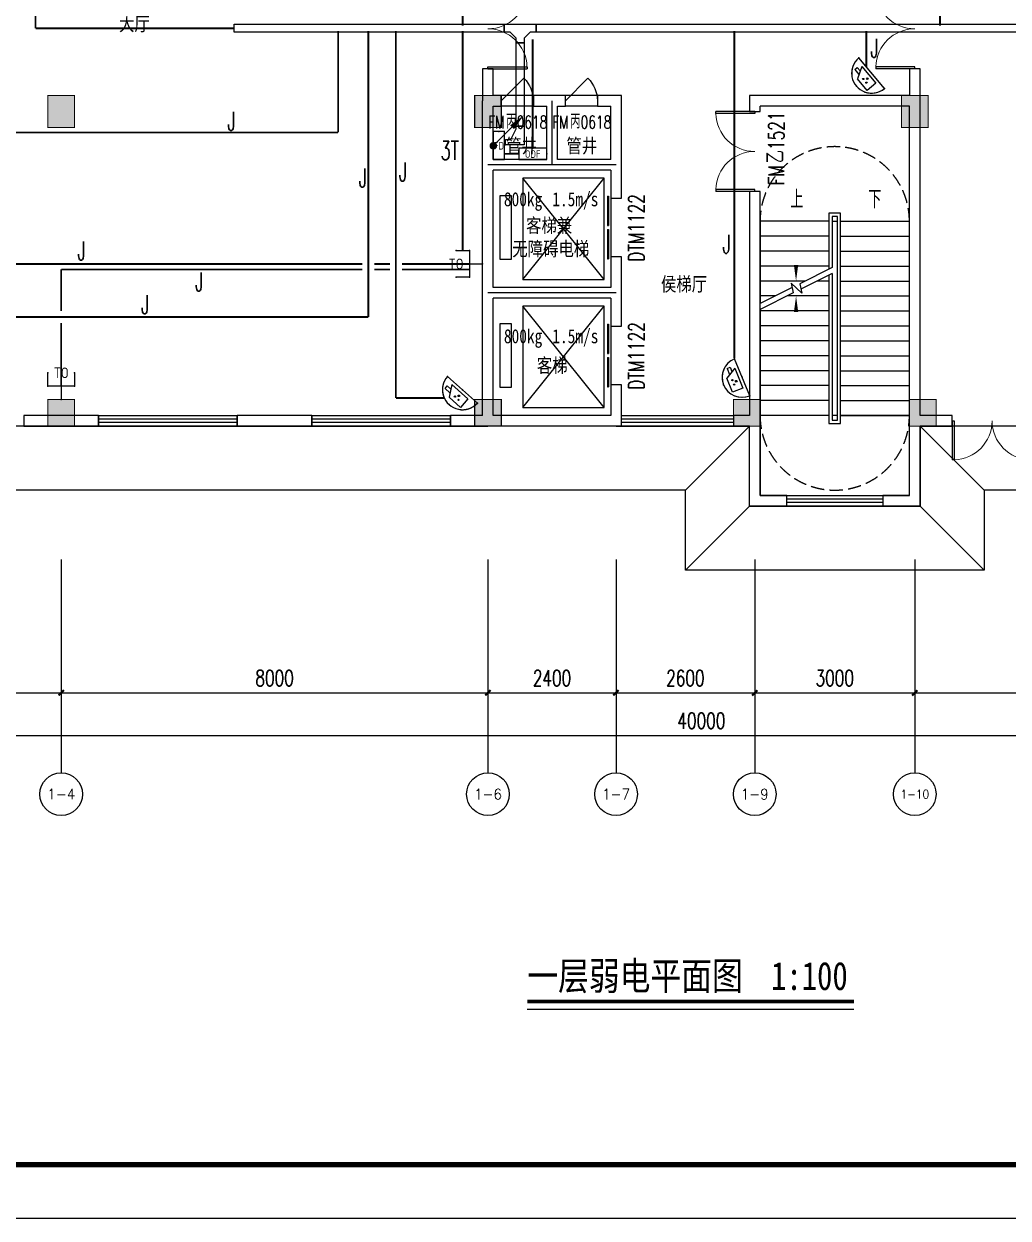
# Model space of a CAD drawing. Extents: x -6243262 to 3079315, y -2914302 to 172723.
# Drawn here: x -2038506 to -2020056, y -840837 to -818446 of the extents above; entities that cross this region are included whole.
import ezdxf
from ezdxf.enums import TextEntityAlignment as Align

# ---------------------------------------------------------------- set-up
doc = ezdxf.new("R2010")
doc.units = 0
doc.header["$LTSCALE"] = 1000
doc.linetypes.add('DASH', pattern=[0.35, 0.25, -0.1])
for name, color, linetype in [('0-柱网', 2, 'Continuous'), ('A-ANNO-IDEN', 3, 'Continuous'), ('A-DOOR', 141, 'Continuous'), ('A-DOOR-IDEN', 7, 'Continuous'), ('A-FLOR-EVTR', 2, 'Continuous'), ('AXIS', 3, 'Continuous'), ('AXIS_TEXT', 7, 'Continuous'), ('CABLETRAY', 4, 'Continuous'), ('DIM_SYMB', 3, 'Continuous'), ('DOOR_FIRE', 4, 'Continuous'), ('DOOR_FIRE_TEXT', 7, 'Continuous'), ('DOTE', 24, 'Continuous'), ('EQUIP-安防', 3, 'Continuous'), ('EQUIP-通讯', 3, 'Continuous'), ('LWIRE', 4, 'Continuous'), ('PUB_TEXT', 7, 'Continuous'), ('PUB_TITLE', 4, 'Continuous'), ('STAIR', 2, 'Continuous'), ('TEL_TEXT', 7, 'Continuous'), ('WALL', 9, 'Continuous'), ('WINDOW', 4, 'Continuous'), ('WINDOW_TEXT', 7, 'Continuous'), ('WIRE-通讯', 4, 'Continuous')]:
    doc.layers.add(name, color=color, linetype=linetype)
doc.styles.add('-宋体', font='', dxfattribs={"width": 0.8})
doc.styles.add('_TCH_AXIS', font='COMPLEX', dxfattribs={"bigfont": 'GBCBIG'})
doc.styles.add('_TCH_DIM', font='SIMPLEX', dxfattribs={"bigfont": 'GBCBIG'})
doc.styles.add('_TCH_DIM_T3', font='SIMPLEX', dxfattribs={"width": 0.705882, "bigfont": 'GBCBIG'})
doc.styles.add('_TCH_WINDOW', font='SIMPLEX', dxfattribs={"height": 3.5, "bigfont": 'GBCBIG'})
doc.styles.add('_TEL_ATTDEF', font='gbenor', dxfattribs={"bigfont": 'gbcbig'})
doc.styles.add('_TEL_DIM', font='SIMPLEX', dxfattribs={"width": 0.8, "height": 3.5, "bigfont": 'HZTXT'})
doc.styles.add('COMPLEX', font='COMPLEX')
doc.styles.get("Standard").update_dxf_attribs({"font": 'gbenor.shx', "bigfont": 'gbcbig.shx'})
doc.styles.get('-宋体').set_extended_font_data('SimSun')
doc.dimstyles.new('_TCH_ARCH&&100', dxfattribs={"dimtxt": 297.5, "dimasz": 100, "dimexe": 250, "dimexo": 300, "dimgap": 126.25, "dimtad": 1, "dimdec": 0, "dimzin": 0, "dimdsep": 46, "dimtxsty": '_TCH_DIM_T3', "dimblk": 'ARCHTICK', "dimcen": 0.09, "dimclrt": 7, "dimazin": 2, "dimtfac": 1, "dimtdec": 0, "dimtix": 1, "dimtmove": 2, "dimatfit": 3, "dimfxl": 0, "dimtolj": 1, "dimtzin": 0, "dimarcsym": 0})

# ---------------------------------------------------------------- blocks, each defined once
blk = doc.blocks.new('1#柱网')
at = {"layer": '0-柱网'}
for points in [[(501855, 85967), (501855, 85367), (502355, 85367), (502355, 85967)], [(509855, 85967), (509855, 85367), (510355, 85367), (510355, 85967)], [(517855, 85967), (517855, 85367), (518355, 85367), (518355, 85967)], [(501855, 80267), (501855, 79767), (502355, 79767), (502355, 80267)], [(509855, 80267), (509855, 79767), (510355, 79767), (510355, 80267)], [(514705, 80267), (514705, 79767), (515205, 79767), (515205, 80267)], [(518005, 80267), (518005, 79767), (518505, 79767), (518505, 80267)]]:
    blk.add_hatch(color=0, dxfattribs=at).paths.add_polyline_path(points)
at = {"layer": '0-柱网', "color": 0, "const_width": 20}
for points in [[(501855, 85967), (501855, 85367), (502355, 85367), (502355, 85967), (501855, 85967)], [(509855, 85967), (509855, 85367), (510355, 85367), (510355, 85967), (509855, 85967)], [(517855, 85967), (517855, 85367), (518355, 85367), (518355, 85967), (517855, 85967)], [(501855, 80267), (501855, 79767), (502355, 79767), (502355, 80267), (501855, 80267)], [(509855, 80267), (509855, 79767), (510355, 79767), (510355, 80267), (509855, 80267)], [(514705, 80267), (514705, 79767), (515205, 79767), (515205, 80267), (514705, 80267)], [(518005, 80267), (518005, 79767), (518505, 79767), (518505, 80267), (518005, 80267)]]:
    blk.add_lwpolyline(points, dxfattribs=at)
blk = doc.blocks.new('_AXISO')
at = {"color": 0}
blk.add_circle((0, 0), 0.5, dxfattribs=at)
at = {"layer": 'AXIS_TEXT', "color": 0, "style": 'COMPLEX', "width": 1.041667}
blk.add_attdef('A', text='', height=0.56, dxfattribs=at).set_placement((-0.25, -0.28), (0.25, -0.28), align=Align.FIT)
blk = doc.blocks.new('$DorLib2D$00000002')
at = {"color": 0}
for p, q in [((-0.5, 0), (-0.5, 0.4875)), ((-0.475, 0.4875), (-0.5, 0.4875)), ((-0.475, 0), (-0.475, 0.4875)), ((0.475, 0), (0.475, 0.4875)), ((0.475, 0.4875), (0.5, 0.4875)), ((0.5, 0), (0.5, 0.4875)), ((-0.5, 0), (-0.475, 0)), ((0.5, 0), (0.475, 0))]:
    blk.add_line(p, q, dxfattribs=at)
at = {"color": 0, "lineweight": 13}
for centre, start, end in [((-0.4875, 0), 0, 88.53072), ((0.4875, 0), 91.46928, 180)]:
    blk.add_arc(centre, 0.4875, start, end, dxfattribs=at)
blk = doc.blocks.new('$WINLIB2D$00000001')
at = {"color": 0}
for points in [[(-0.5, 0.5), (-0.5, -0.5)], [(-0.5, 0.5), (0.5, 0.5)], [(0.5, -0.5), (0.5, 0.5)], [(0.5, 0.1667), (-0.5, 0.1667)], [(0.5, -0.1667), (-0.5, -0.1667)], [(-0.5, -0.5), (0.5, -0.5)]]:
    blk.add_lwpolyline(points, dxfattribs=at)
blk = doc.blocks.new('$DORLIB2D$00000127')
at = {"color": 0}
for points in [[(-0.533, 0.795), (-0.533, 0.69)], [(-0.033, 0.795), (-0.533, 0.795)], [(-0.033, 0.69), (-0.533, 0.69)], [(-0.033, 0.795), (-0.033, 0.69)], [(0.533, 0.795), (0.033, 0.795)], [(0.033, 0.795), (0.033, 0.69)], [(0.533, 0.69), (0.033, 0.69)], [(0.533, 0.795), (0.533, 0.69)], [(0.5, 0.5), (-0.5, 0.5)]]:
    blk.add_lwpolyline(points, dxfattribs=at)
blk = doc.blocks.new('$DorLib2D$00000114')
at = {"color": 0}
blk.add_line((0.5, 0), (-0.207, 0.707), dxfattribs=at)
blk.add_arc((0.5, 0), 1, 135, 180, dxfattribs=at)
blk = doc.blocks.new('_ArchTick')
at = {"color": 0, "linetype": 'ByBlock', "const_width": 0.4}
blk.add_lwpolyline([(-0.5, -0.5), (0.5, 0.5)], dxfattribs=at)
blk = doc.blocks.new('*D59')
at = {"layer": 'AXIS', "color": 0, "lineweight": -2, "transparency": 16777216}
for p, q in [((1297695, -788352), (1297695, -791602)), ((1337695, -788352), (1337695, -791602)), ((1297695, -791352), (1337695, -791352))]:
    blk.add_line(p, q, dxfattribs=at)
at = {"layer": 'Defpoints', "color": 0, "transparency": 16777216}
for p in [(1297695, -788052), (1337695, -788052), (1337695, -791352)]:
    blk.add_point(p, dxfattribs=at)
at = {"layer": 'AXIS', "color": 0, "lineweight": -2, "transparency": 16777216, "xscale": 100, "yscale": 100, "zscale": 100, "rotation": 180}
blk.add_blockref('_ArchTick', (1297695, -791352), dxfattribs=at)
at = {"layer": 'AXIS', "color": 0, "lineweight": -2, "transparency": 16777216, "xscale": 100, "yscale": 100, "zscale": 100}
blk.add_blockref('_ArchTick', (1337695, -791352), dxfattribs=at)
at = {"layer": 'AXIS', "color": 7, "transparency": 16777216, "insert": (1317695, -791077), "char_height": 297.5, "attachment_point": 5, "style": '_TCH_DIM_T3'}
blk.add_mtext('\\A1;40000', dxfattribs=at)
blk = doc.blocks.new('*D61')
at = {"layer": 'AXIS', "color": 0, "lineweight": -2, "transparency": 16777216}
for p, q in [((1321695, -788352), (1321695, -790802)), ((1329695, -788352), (1329695, -790802)), ((1321695, -790552), (1329695, -790552))]:
    blk.add_line(p, q, dxfattribs=at)
at = {"layer": 'Defpoints', "color": 0, "transparency": 16777216}
for p in [(1321695, -788052), (1329695, -788052), (1329695, -790552)]:
    blk.add_point(p, dxfattribs=at)
at = {"layer": 'AXIS', "color": 0, "lineweight": -2, "transparency": 16777216, "xscale": 100, "yscale": 100, "zscale": 100, "rotation": 180}
blk.add_blockref('_ArchTick', (1321695, -790552), dxfattribs=at)
at = {"layer": 'AXIS', "color": 0, "lineweight": -2, "transparency": 16777216, "xscale": 100, "yscale": 100, "zscale": 100}
blk.add_blockref('_ArchTick', (1329695, -790552), dxfattribs=at)
at = {"layer": 'AXIS', "color": 7, "transparency": 16777216, "insert": (1325695, -790277), "char_height": 297.5, "attachment_point": 5, "style": '_TCH_DIM_T3'}
blk.add_mtext('\\A1;8000', dxfattribs=at)
blk = doc.blocks.new('*D62')
at = {"layer": 'AXIS', "color": 0, "lineweight": -2, "transparency": 16777216}
for p, q in [((1318695, -788352), (1318695, -790802)), ((1321695, -788352), (1321695, -790802)), ((1318695, -790552), (1321695, -790552))]:
    blk.add_line(p, q, dxfattribs=at)
at = {"layer": 'Defpoints', "color": 0, "transparency": 16777216}
for p in [(1318695, -788052), (1321695, -788052), (1321695, -790552)]:
    blk.add_point(p, dxfattribs=at)
at = {"layer": 'AXIS', "color": 0, "lineweight": -2, "transparency": 16777216, "xscale": 100, "yscale": 100, "zscale": 100, "rotation": 180}
blk.add_blockref('_ArchTick', (1318695, -790552), dxfattribs=at)
at = {"layer": 'AXIS', "color": 0, "lineweight": -2, "transparency": 16777216, "xscale": 100, "yscale": 100, "zscale": 100}
blk.add_blockref('_ArchTick', (1321695, -790552), dxfattribs=at)
at = {"layer": 'AXIS', "color": 7, "transparency": 16777216, "insert": (1320195, -790277), "char_height": 297.5, "attachment_point": 5, "style": '_TCH_DIM_T3'}
blk.add_mtext('\\A1;3000', dxfattribs=at)
blk = doc.blocks.new('*D63')
at = {"layer": 'AXIS', "color": 0, "lineweight": -2, "transparency": 16777216}
for p, q in [((1316095, -788352), (1316095, -790802)), ((1318695, -788352), (1318695, -790802)), ((1316095, -790552), (1318695, -790552))]:
    blk.add_line(p, q, dxfattribs=at)
at = {"layer": 'Defpoints', "color": 0, "transparency": 16777216}
for p in [(1316095, -788052), (1318695, -788052), (1318695, -790552)]:
    blk.add_point(p, dxfattribs=at)
at = {"layer": 'AXIS', "color": 0, "lineweight": -2, "transparency": 16777216, "xscale": 100, "yscale": 100, "zscale": 100, "rotation": 180}
blk.add_blockref('_ArchTick', (1316095, -790552), dxfattribs=at)
at = {"layer": 'AXIS', "color": 0, "lineweight": -2, "transparency": 16777216, "xscale": 100, "yscale": 100, "zscale": 100}
blk.add_blockref('_ArchTick', (1318695, -790552), dxfattribs=at)
at = {"layer": 'AXIS', "color": 7, "transparency": 16777216, "insert": (1317395, -790277), "char_height": 297.5, "attachment_point": 5, "style": '_TCH_DIM_T3'}
blk.add_mtext('\\A1;2600', dxfattribs=at)
blk = doc.blocks.new('*D64')
at = {"layer": 'AXIS', "color": 0, "lineweight": -2, "transparency": 16777216}
for p, q in [((1313695, -788352), (1313695, -790802)), ((1316095, -788352), (1316095, -790802)), ((1313695, -790552), (1316095, -790552))]:
    blk.add_line(p, q, dxfattribs=at)
at = {"layer": 'Defpoints', "color": 0, "transparency": 16777216}
for p in [(1313695, -788052), (1316095, -788052), (1316095, -790552)]:
    blk.add_point(p, dxfattribs=at)
at = {"layer": 'AXIS', "color": 0, "lineweight": -2, "transparency": 16777216, "xscale": 100, "yscale": 100, "zscale": 100, "rotation": 180}
blk.add_blockref('_ArchTick', (1313695, -790552), dxfattribs=at)
at = {"layer": 'AXIS', "color": 0, "lineweight": -2, "transparency": 16777216, "xscale": 100, "yscale": 100, "zscale": 100}
blk.add_blockref('_ArchTick', (1316095, -790552), dxfattribs=at)
at = {"layer": 'AXIS', "color": 7, "transparency": 16777216, "insert": (1314895, -790277), "char_height": 297.5, "attachment_point": 5, "style": '_TCH_DIM_T3'}
blk.add_mtext('\\A1;2400', dxfattribs=at)
blk = doc.blocks.new('*D65')
at = {"layer": 'AXIS', "color": 0, "lineweight": -2, "transparency": 16777216}
for p, q in [((1305695, -788352), (1305695, -790802)), ((1313695, -788352), (1313695, -790802)), ((1305695, -790552), (1313695, -790552))]:
    blk.add_line(p, q, dxfattribs=at)
at = {"layer": 'Defpoints', "color": 0, "transparency": 16777216}
for p in [(1305695, -788052), (1313695, -788052), (1313695, -790552)]:
    blk.add_point(p, dxfattribs=at)
at = {"layer": 'AXIS', "color": 0, "lineweight": -2, "transparency": 16777216, "xscale": 100, "yscale": 100, "zscale": 100, "rotation": 180}
blk.add_blockref('_ArchTick', (1305695, -790552), dxfattribs=at)
at = {"layer": 'AXIS', "color": 0, "lineweight": -2, "transparency": 16777216, "xscale": 100, "yscale": 100, "zscale": 100}
blk.add_blockref('_ArchTick', (1313695, -790552), dxfattribs=at)
at = {"layer": 'AXIS', "color": 7, "transparency": 16777216, "insert": (1309695, -790277), "char_height": 297.5, "attachment_point": 5, "style": '_TCH_DIM_T3'}
blk.add_mtext('\\A1;8000', dxfattribs=at)
blk = doc.blocks.new('*D66')
at = {"layer": 'AXIS', "color": 0, "lineweight": -2, "transparency": 16777216}
for p, q in [((1300695, -788352), (1300695, -790802)), ((1305695, -788352), (1305695, -790802)), ((1300695, -790552), (1305695, -790552))]:
    blk.add_line(p, q, dxfattribs=at)
at = {"layer": 'Defpoints', "color": 0, "transparency": 16777216}
for p in [(1300695, -788052), (1305695, -788052), (1305695, -790552)]:
    blk.add_point(p, dxfattribs=at)
at = {"layer": 'AXIS', "color": 0, "lineweight": -2, "transparency": 16777216, "xscale": 100, "yscale": 100, "zscale": 100, "rotation": 180}
blk.add_blockref('_ArchTick', (1300695, -790552), dxfattribs=at)
at = {"layer": 'AXIS', "color": 0, "lineweight": -2, "transparency": 16777216, "xscale": 100, "yscale": 100, "zscale": 100}
blk.add_blockref('_ArchTick', (1305695, -790552), dxfattribs=at)
at = {"layer": 'AXIS', "color": 7, "transparency": 16777216, "insert": (1303195, -790277), "char_height": 297.5, "attachment_point": 5, "style": '_TCH_DIM_T3'}
blk.add_mtext('\\A1;5000', dxfattribs=at)
blk = doc.blocks.new('$equip$00002555')
for p, q in [((-0.75, 0.3), (-0.75, -0.3)), ((0.75, 0.3), (-0.75, 0.3)), ((0.75, -0.3), (0.75, 0.3)), ((-0.75, -0.3), (0.75, -0.3))]:
    blk.add_line(p, q)
at = {"const_width": 0.04}
blk.add_lwpolyline([(-0.75, 0.3), (-0.75, -0.3), (0.75, -0.3), (0.75, 0.3), (-0.75, 0.3), (-0.75, -0.3)], dxfattribs=at)
for p in [(-0.75, 0), (0, 0.3), (0.75, 0), (0, -0.3)]:
    blk.add_point(p)
at = {"color": 7, "style": '_TEL_DIM'}
blk.add_attdef('$TEXT$', text='', height=0.4, dxfattribs=at).set_placement((-0.018, 0.002), align=Align.MIDDLE_CENTER)
at = {"color": 7, "style": '_TEL_DIM', "flags": 1}
blk.add_attdef('A', text='', height=0.00002, dxfattribs=at).set_placement((0, 0), align=Align.MIDDLE_CENTER)
blk = doc.blocks.new('$equip$00002553')
for p, q in [((-0.75, 0.3), (-0.75, -0.3)), ((0.75, 0.3), (-0.75, 0.3)), ((0.75, -0.3), (0.75, 0.3)), ((-0.75, -0.3), (0.75, -0.3))]:
    blk.add_line(p, q)
at = {"const_width": 0.04}
blk.add_lwpolyline([(-0.75, 0.3), (-0.75, -0.3), (0.75, -0.3), (0.75, 0.3), (-0.75, 0.3), (-0.75, -0.3)], dxfattribs=at)
for p in [(-0.75, 0), (0, 0.3), (0.75, 0), (0, -0.3)]:
    blk.add_point(p)
at = {"color": 7, "style": '_TEL_DIM'}
blk.add_attdef('$TEXT$', text='', height=0.4, dxfattribs=at).set_placement((-0.001, 0.013), align=Align.MIDDLE_CENTER)
at = {"color": 7, "style": '_TEL_DIM', "flags": 1}
blk.add_attdef('A', text='', height=0.00002, dxfattribs=at).set_placement((0, 0), align=Align.MIDDLE_CENTER)
blk = doc.blocks.new('$equip$00001847')
for p, q in [((-0.5, 0.499), (-0.5, 0.999)), ((0.5, 0.999), (0.5, 0.499)), ((0.5, 0.499), (-0.5, 0.499)), ((0, 0.5), (0, 0))]:
    blk.add_line(p, q)
for p in [(-0.5, 0.999), (0.5, 0.999), (-0.5, 0.499), (0.5, 0.499), (0, 0)]:
    blk.add_point(p)
at = {"color": 7, "style": '_TEL_DIM'}
blk.add_attdef('$TEXT$', text='', height=0.4, dxfattribs=at).set_placement((0, 0.999), align=Align.MIDDLE_CENTER)
at = {"color": 7, "style": '_TEL_DIM', "flags": 1}
blk.add_attdef('A', text='', height=0.00002, dxfattribs=at).set_placement((0, 0), align=Align.MIDDLE_CENTER)
blk = doc.blocks.new('$equip$00002353')
for p, q in [((0.75, 0), (-0.75, 0)), ((-0.517, -0.393), (-0.517, -0.273)), ((-0.517, -0.273), (-0.341, -0.273)), ((-0.517, -0.393), (-0.273, -0.393)), ((-0.427, -0.123), (0.383, -0.123)), ((-0.427, -0.123), (-0.187, -0.543)), ((0.383, -0.123), (0.383, -0.543)), ((0.383, -0.543), (-0.187, -0.543))]:
    blk.add_line(p, q)
at = {"const_width": 0.04}
for points in [[(-0.75, 0), (-0.779, 0)], [(0.75, 0), (0.779, 0)]]:
    blk.add_lwpolyline(points, dxfattribs=at)
blk.add_lwpolyline([(0.75, 0, -1), (-0.75, 0), (0.75, 0), (0.75, 0, -1), (-0.75, 0, -1.517539)], format="xyb", dxfattribs=at)
for centre, radius in [((-0.038, -0.38), 0.024), ((0.052, -0.26), 0.03), ((0.142, -0.38), 0.024)]:
    blk.add_circle(centre, radius)
blk.add_arc((0, 0), 0.75, 180, 0)
for p in [(-0.75, 0), (0, 0), (0.75, 0), (0, -0.75)]:
    blk.add_point(p)
for points in [[(-0.059, -0.368), (-0.017, -0.368), (-0.062, -0.38), (-0.014, -0.38)], [(-0.059, -0.392), (-0.017, -0.392), (-0.062, -0.38), (-0.014, -0.38)], [(-0.05, -0.359), (-0.026, -0.359), (-0.059, -0.368), (-0.017, -0.368)], [(-0.05, -0.401), (-0.026, -0.401), (-0.059, -0.392), (-0.017, -0.392)], [(-0.038, -0.356), (-0.038, -0.356), (-0.05, -0.359), (-0.026, -0.359)], [(-0.038, -0.404), (-0.038, -0.404), (-0.05, -0.401), (-0.026, -0.401)], [(0.026, -0.245), (0.078, -0.245), (0.022, -0.26), (0.082, -0.26)], [(0.026, -0.275), (0.078, -0.275), (0.022, -0.26), (0.082, -0.26)], [(0.037, -0.234), (0.067, -0.234), (0.026, -0.245), (0.078, -0.245)], [(0.037, -0.286), (0.067, -0.286), (0.026, -0.275), (0.078, -0.275)], [(0.052, -0.23), (0.052, -0.23), (0.037, -0.234), (0.067, -0.234)], [(0.052, -0.29), (0.052, -0.29), (0.037, -0.286), (0.067, -0.286)], [(0.121, -0.368), (0.163, -0.368), (0.118, -0.38), (0.166, -0.38)], [(0.121, -0.392), (0.163, -0.392), (0.118, -0.38), (0.166, -0.38)], [(0.13, -0.359), (0.154, -0.359), (0.121, -0.368), (0.163, -0.368)], [(0.13, -0.401), (0.154, -0.401), (0.121, -0.392), (0.163, -0.392)], [(0.142, -0.356), (0.142, -0.356), (0.13, -0.359), (0.154, -0.359)], [(0.142, -0.404), (0.142, -0.404), (0.13, -0.401), (0.154, -0.401)]]:
    blk.add_solid(points)
at = {"color": 7, "style": '_TEL_DIM', "flags": 1}
blk.add_attdef('A', text='', height=0.00002, dxfattribs=at).set_placement((0, 0), align=Align.MIDDLE_CENTER)
blk = doc.blocks.new('$TelecSys$00000079')
for p, q in [((0.7, 0.7), (0, 0)), ((0.104, 0.104), (0.104, 0.104)), ((-0.104, -0.104), (-0.104, -0.104))]:
    blk.add_line(p, q)
at = {"const_width": 0.142}
blk.add_lwpolyline([(-0.071, 0, 1), (0.071, 0, 1)], format="xyb", close=True, dxfattribs=at)
blk.add_solid([(0.63, 0.77), (0.77, 0.63), (1.15, 1.15)])
at = {"width": 0.8, "flags": 9}
blk.add_attdef('A', (0, 0), '', height=0.00002, dxfattribs=at)
blk = doc.blocks.new('11')
at = {"color": 8}
for points in [[(1321945.1, -770152.2), (1338995.1, -770152.2), (1338995.1, -786752.2), (1322995.1, -786752.2), (1322995.1, -788252.2), (1317395.1, -788252.2), (1317395.1, -786752.2), (1301995.1, -786752.2), (1301995.1, -788252.2), (1296395.1, -788252.2), (1296395.1, -770152.2), (1313445.1, -770152.2)], [(1317395.1, -786752.2), (1318595.1, -785552.2)], [(1322995.1, -786752.2), (1321795.1, -785552.2)], [(1318595.1, -787052.2), (1317395.1, -788252.2)], [(1321795.1, -787052.2), (1322995.1, -788252.2)]]:
    blk.add_lwpolyline(points, dxfattribs=at)
blk.add_lwpolyline([(1297595.1, -771352.2), (1337795.1, -771352.2), (1337795.1, -785552.2), (1321795.1, -785552.2), (1321795.1, -787052.2), (1318595.1, -787052.2), (1318595.1, -785552.2), (1300795.1, -785552.2), (1300795.1, -787052.2), (1297595.1, -787052.2)], close=True, dxfattribs=at)
at = {"color": 8, "linetype": 'DASH'}
for centre, start, end in [((1320195.1, -781712.2), 359.99993, 180.00007), ((1320195.1, -785352.2), 179.99993, 0.00007)]:
    blk.add_arc(centre, 1400, start, end, dxfattribs=at)
at = {"layer": 'A-FLOR-EVTR', "color": 8, "ltscale": 0.5}
for p, q in [((1315870.1, -780902.2), (1314350.1, -780902.2)), ((1314350.1, -780902.2), (1314350.1, -782802.2)), ((1314350.1, -782802.2), (1315870.1, -780902.2)), ((1315870.1, -782802.2), (1314350.1, -780902.2)), ((1315870.1, -782802.2), (1315870.1, -780902.2)), ((1314135.1, -781232.2), (1313920.1, -781232.2)), ((1313920.1, -781232.2), (1313920.1, -782422.2)), ((1314135.1, -782422.2), (1314135.1, -781232.2)), ((1313920.1, -782422.2), (1314135.1, -782422.2)), ((1314350.1, -782802.2), (1315870.1, -782802.2)), ((1315870.1, -783302.2), (1314350.1, -783302.2)), ((1314350.1, -783302.2), (1314350.1, -785202.2)), ((1314350.1, -785202.2), (1315870.1, -783302.2)), ((1315870.1, -785202.2), (1314350.1, -783302.2)), ((1315870.1, -785202.2), (1315870.1, -783302.2)), ((1314135.1, -783632.2), (1313920.1, -783632.2)), ((1313920.1, -783632.2), (1313920.1, -784822.2)), ((1314135.1, -784822.2), (1314135.1, -783632.2)), ((1313920.1, -784822.2), (1314135.1, -784822.2)), ((1314350.1, -785202.2), (1315870.1, -785202.2))]:
    blk.add_line(p, q, dxfattribs=at)
at = {"layer": 'AXIS', "color": 8}
for p, q in [((1305695.1, -788052.2), (1305695.1, -792052.2)), ((1313695.1, -788052.2), (1313695.1, -792052.2)), ((1316095.1, -788052.2), (1316095.1, -792052.2)), ((1318695.1, -788052.2), (1318695.1, -792052.2)), ((1321695.1, -788052.2), (1321695.1, -792052.2))]:
    blk.add_line(p, q, dxfattribs=at)
at = {"layer": 'DIM_SYMB', "color": 8}
for points in [[(1319470.1, -781572.2, 0, 0, 0), (1319470.1, -782832.2, 0, 80, 0), (1319470.1, -782532.2, 0, 0, 0)], [(1320920.1, -781572.2, 0, 0, 0), (1320920.1, -786102.2, 0, 0, 0), (1319470.1, -786102.2, 0, 0, 0), (1319470.1, -783112.2, 0, 80, 0), (1319470.1, -783412.2, 0, 0, 0)]]:
    blk.add_lwpolyline(points, format="xyseb", dxfattribs=at)
at = {"layer": 'DOTE', "color": 8}
for p, q in [((1314895.1, -780652.2), (1314895.1, -779452.2)), ((1316095.1, -780652.2), (1313695.1, -780652.2)), ((1316095.1, -783052.2), (1313695.1, -783052.2))]:
    blk.add_line(p, q, dxfattribs=at)
at = {"layer": 'STAIR', "color": 8}
for p, q in [((1320305.1, -781562.2), (1320085.1, -781562.2)), ((1320085.1, -781562.2), (1320085.1, -782610.2)), ((1320245.1, -781622.2), (1320145.1, -781622.2)), ((1320145.1, -781622.2), (1320145.1, -782580.3)), ((1320245.1, -785442.2), (1320245.1, -781622.2)), ((1320305.1, -785502.2), (1320305.1, -781562.2)), ((1318795.1, -781712.2), (1318795.1, -783252.4)), ((1320085.1, -781712.2), (1318795.1, -781712.2)), ((1320145.1, -781712.2), (1320145.1, -782580.3)), ((1320145.1, -781712.2), (1320245.1, -781712.2)), ((1320245.1, -785352.2), (1320245.1, -781712.2)), ((1320305.1, -781712.2), (1321595.1, -781712.2)), ((1321595.1, -785352.2), (1321595.1, -781712.2)), ((1320085.1, -781992.2), (1318795.1, -781992.2)), ((1320305.1, -781992.2), (1321595.1, -781992.2)), ((1320085.1, -782272.2), (1318795.1, -782272.2)), ((1320305.1, -782272.2), (1321595.1, -782272.2)), ((1320085.1, -782552.2), (1318795.1, -782552.2)), ((1320305.1, -782552.2), (1321595.1, -782552.2)), ((1320145.1, -782580.3), (1319540.3, -782881.4)), ((1320145.1, -782692), (1319560.8, -782982.9)), ((1320085.1, -782721.9), (1320085.1, -785502.2)), ((1320145.1, -782692), (1320145.1, -785352.2)), ((1320145.1, -782692), (1320145.1, -785442.2)), ((1319639.2, -782832.2), (1318795.1, -782832.2)), ((1319397.3, -782952.6), (1318795.1, -783252.4)), ((1319575.7, -783056.3), (1319380.7, -782871)), ((1319380.7, -782871), (1319417.9, -783054.1)), ((1319540.3, -782881.4), (1319575.7, -783056.3)), ((1320085.1, -782832.2), (1319863.5, -782832.2)), ((1320305.1, -782832.2), (1321595.1, -782832.2)), ((1319417.9, -783054.1), (1318795.1, -783364.1)), ((1319076.7, -783112.2), (1318795.1, -783112.2)), ((1320085.1, -783112.2), (1319301.1, -783112.2)), ((1320305.1, -783112.2), (1321595.1, -783112.2)), ((1318795.1, -783364.1), (1318795.1, -785352.2)), ((1320085.1, -783392.2), (1318795.1, -783392.2)), ((1320305.1, -783392.2), (1321595.1, -783392.2)), ((1320085.1, -783672.2), (1318795.1, -783672.2)), ((1320305.1, -783672.2), (1321595.1, -783672.2)), ((1320085.1, -783952.2), (1318795.1, -783952.2)), ((1320305.1, -783952.2), (1321595.1, -783952.2)), ((1320085.1, -784232.2), (1318795.1, -784232.2)), ((1320305.1, -784232.2), (1321595.1, -784232.2)), ((1320085.1, -784512.2), (1318795.1, -784512.2)), ((1320305.1, -784512.2), (1321595.1, -784512.2)), ((1320085.1, -784792.2), (1318795.1, -784792.2)), ((1320305.1, -784792.2), (1321595.1, -784792.2)), ((1320085.1, -785072.2), (1318795.1, -785072.2)), ((1320305.1, -785072.2), (1321595.1, -785072.2)), ((1320085.1, -785352.2), (1318795.1, -785352.2)), ((1318795.1, -785352.2), (1318795.1, -786852.2)), ((1320085.1, -785352.2), (1318795.1, -785352.2)), ((1320245.1, -785352.2), (1320145.1, -785352.2)), ((1320145.1, -785442.2), (1320245.1, -785442.2)), ((1320305.1, -785352.2), (1321595.1, -785352.2)), ((1321595.1, -785352.2), (1320305.1, -785352.2)), ((1321595.1, -786852.2), (1321595.1, -785352.2)), ((1320085.1, -785502.2), (1320305.1, -785502.2)), ((1318795.1, -786852.2), (1321595.1, -786852.2))]:
    blk.add_line(p, q, dxfattribs=at)
at = {"layer": 'WALL', "color": 8}
for p, q in [((1313795.1, -778852.2), (1313595.1, -778852.2)), ((1313595.1, -778852.2), (1313595.1, -779452.2)), ((1313795.1, -779352.2), (1313795.1, -778852.2)), ((1321795.1, -778852.2), (1321595.1, -778852.2)), ((1321595.1, -778852.2), (1321595.1, -779352.2)), ((1321795.1, -779452.2), (1321795.1, -778852.2)), ((1313945.1, -779352.2), (1313795.1, -779352.2)), ((1313945.1, -779552.2), (1313945.1, -779352.2)), ((1314895.1, -779352.2), (1314545.1, -779352.2)), ((1314545.1, -779352.2), (1314545.1, -779552.2)), ((1315145.1, -779352.2), (1314895.1, -779352.2)), ((1315145.1, -779552.2), (1315145.1, -779352.2)), ((1316195.1, -779352.2), (1315745.1, -779352.2)), ((1315745.1, -779352.2), (1315745.1, -779552.2)), ((1316195.1, -780652.2), (1316195.1, -779352.2)), ((1321595.1, -779352.2), (1318595.1, -779352.2)), ((1318595.1, -779352.2), (1318595.1, -779652.2)), ((1313595.1, -780652.2), (1313595.1, -779452.2)), ((1313795.1, -780552.2), (1313795.1, -779552.2)), ((1313795.1, -779552.2), (1313945.1, -779552.2)), ((1314545.1, -779552.2), (1314795.1, -779552.2)), ((1314795.1, -780552.2), (1314795.1, -779552.2)), ((1314995.1, -779552.2), (1315145.1, -779552.2)), ((1314995.1, -780552.2), (1314995.1, -779552.2)), ((1315745.1, -779552.2), (1315995.1, -779552.2)), ((1315995.1, -780552.2), (1315995.1, -779552.2)), ((1321595.1, -779552.2), (1318795.1, -779552.2)), ((1318795.1, -779652.2), (1318795.1, -779552.2)), ((1321595.1, -785452.2), (1321595.1, -779552.2)), ((1321795.1, -785352.2), (1321795.1, -779452.2)), ((1318595.1, -779652.2), (1318795.1, -779652.2)), ((1313595.1, -783052.2), (1313595.1, -780652.2)), ((1314795.1, -780552.2), (1313795.1, -780552.2)), ((1313795.1, -782952.2), (1313795.1, -780752.2)), ((1314895.1, -780752.2), (1313795.1, -780752.2)), ((1315995.1, -780752.2), (1314895.1, -780752.2)), ((1315995.1, -780552.2), (1314995.1, -780552.2)), ((1315995.1, -780752.2), (1315995.1, -781277.2)), ((1316195.1, -781277.2), (1316195.1, -780652.2)), ((1318795.1, -781152.2), (1318595.1, -781152.2)), ((1318595.1, -781152.2), (1318595.1, -785352.2)), ((1318795.1, -785452.2), (1318795.1, -781152.2)), ((1315995.1, -781277.2), (1316195.1, -781277.2)), ((1316195.1, -782377.2), (1315995.1, -782377.2)), ((1315995.1, -782377.2), (1315995.1, -782952.2)), ((1316195.1, -783052.2), (1316195.1, -782377.2)), ((1315995.1, -782952.2), (1313795.1, -782952.2)), ((1313595.1, -785352.2), (1313595.1, -783052.2)), ((1313795.1, -785352.2), (1313795.1, -783152.2)), ((1315995.1, -783152.2), (1313795.1, -783152.2)), ((1315995.1, -783152.2), (1315995.1, -783677.2)), ((1316195.1, -783677.2), (1316195.1, -783052.2)), ((1315995.1, -783677.2), (1316195.1, -783677.2)), ((1316195.1, -784777.2), (1315995.1, -784777.2)), ((1315995.1, -784777.2), (1315995.1, -785352.2)), ((1316195.1, -785352.2), (1316195.1, -784777.2)), ((1306395.1, -785352.2), (1304995.1, -785352.2)), ((1304995.1, -785352.2), (1304995.1, -785552.2)), ((1306395.1, -785552.2), (1306395.1, -785352.2)), ((1310395.1, -785352.2), (1308995.1, -785352.2)), ((1308995.1, -785352.2), (1308995.1, -785552.2)), ((1310395.1, -785552.2), (1310395.1, -785352.2)), ((1313595.1, -785352.2), (1312995.1, -785352.2)), ((1312995.1, -785352.2), (1312995.1, -785552.2)), ((1315995.1, -785352.2), (1313795.1, -785352.2)), ((1316195.1, -785552.2), (1316195.1, -785352.2)), ((1318595.1, -785352.2), (1318295.1, -785352.2)), ((1318295.1, -785352.2), (1318295.1, -785552.2)), ((1318795.1, -786852.2), (1318795.1, -785452.2)), ((1321595.1, -786852.2), (1321595.1, -785452.2)), ((1322395.1, -785352.2), (1321795.1, -785352.2)), ((1322395.1, -785552.2), (1322395.1, -785352.2)), ((1304995.1, -785552.2), (1306395.1, -785552.2)), ((1308995.1, -785552.2), (1310395.1, -785552.2)), ((1312995.1, -785552.2), (1313695.1, -785552.2)), ((1316095.1, -785552.2), (1313695.1, -785552.2)), ((1316095.1, -785552.2), (1316195.1, -785552.2)), ((1318295.1, -785552.2), (1318595.1, -785552.2)), ((1318595.1, -787052.2), (1318595.1, -785552.2)), ((1321795.1, -785552.2), (1322395.1, -785552.2)), ((1321795.1, -787052.2), (1321795.1, -785552.2)), ((1319295.1, -786852.2), (1318795.1, -786852.2)), ((1319295.1, -787052.2), (1319295.1, -786852.2)), ((1321595.1, -786852.2), (1321095.1, -786852.2)), ((1321095.1, -786852.2), (1321095.1, -787052.2)), ((1318595.1, -787052.2), (1319295.1, -787052.2)), ((1321095.1, -787052.2), (1321795.1, -787052.2))]:
    blk.add_line(p, q, dxfattribs=at)
at = {"layer": 'WINDOW', "color": 8}
for p, q in [((1314545.1, -779352.2), (1313945.1, -779352.2)), ((1315745.1, -779352.2), (1315145.1, -779352.2)), ((1314545.1, -779552.2), (1313945.1, -779552.2)), ((1315745.1, -779552.2), (1315145.1, -779552.2)), ((1323895.1, -785552.2), (1322395.1, -785552.2))]:
    blk.add_line(p, q, dxfattribs=at)
at = {"layer": '0-柱网', "color": 8}
blk.add_blockref('1#柱网', (803590.1, -865319.4), dxfattribs=at)
at = {"layer": 'A-DOOR', "color": 8}
ref = blk.add_blockref('$DORLIB2D$00000127', (1316095.1, -781827.2), dxfattribs=dict(at, xscale=1100, yscale=200, zscale=200, rotation=90))
ref.add_attrib('A', 'DTM1122', (1316623.8, -782472.2), dxfattribs={"layer": 'A-DOOR-IDEN', "color": 8, "height": 297.5, "rotation": 90, "style": '_TCH_WINDOW', "width": 0.705882})
ref = blk.add_blockref('$DORLIB2D$00000127', (1316095.1, -784227.2), dxfattribs=dict(at, xscale=1100, yscale=200, zscale=200, rotation=90))
ref.add_attrib('A', 'DTM1122', (1316623.8, -784872.2), dxfattribs={"layer": 'A-DOOR-IDEN', "color": 8, "height": 297.5, "rotation": 90, "style": '_TCH_WINDOW', "width": 0.705882})
at = {"layer": 'AXIS', "color": 8}
ref = blk.add_blockref('_AXISO', (1305695.1, -792452.2), dxfattribs=dict(at, xscale=800, yscale=800, zscale=800))
ref.add_attrib('A', '1-4', dxfattribs={"layer": 'AXIS_TEXT', "height": 193.6, "style": '_TCH_AXIS'}).set_placement((1305432.4, -792549), (1305957.9, -792549), align=Align.FIT)
ref = blk.add_blockref('_AXISO', (1313695.1, -792452.2), dxfattribs=dict(at, xscale=800, yscale=800, zscale=800))
ref.add_attrib('A', '1-6', dxfattribs={"layer": 'AXIS_TEXT', "height": 199.75, "style": '_TCH_AXIS'}).set_placement((1313433.5, -792552.1), (1313956.7, -792552.1), align=Align.FIT)
ref = blk.add_blockref('_AXISO', (1316095.1, -792452.2), dxfattribs=dict(at, xscale=800, yscale=800, zscale=800))
ref.add_attrib('A', '1-7', dxfattribs={"layer": 'AXIS_TEXT', "height": 199.75, "style": '_TCH_AXIS'}).set_placement((1315833.5, -792552.1), (1316356.7, -792552.1), align=Align.FIT)
ref = blk.add_blockref('_AXISO', (1318695.1, -792452.2), dxfattribs=dict(at, xscale=800, yscale=800, zscale=800))
ref.add_attrib('A', '1-9', dxfattribs={"layer": 'AXIS_TEXT', "height": 199.75, "style": '_TCH_AXIS'}).set_placement((1318433.5, -792552.1), (1318956.7, -792552.1), align=Align.FIT)
ref = blk.add_blockref('_AXISO', (1321695.1, -792452.2), dxfattribs=dict(at, xscale=800, yscale=800, zscale=800))
ref.add_attrib('A', '1-10', dxfattribs={"layer": 'AXIS_TEXT', "height": 160.91, "style": '_TCH_AXIS'}).set_placement((1321426.9, -792532.6), (1321963.3, -792532.6), align=Align.FIT)
at = {"layer": 'DOOR_FIRE', "color": 8, "xscale": -1500, "yscale": 1500, "zscale": 200, "rotation": 90}
blk.add_blockref('$DorLib2D$00000002', (1318695.1, -780402.2), dxfattribs=at)
at = {"layer": 'WINDOW', "color": 8}
for name, p, xscale, yscale, zscale, rotation in [('$DorLib2D$00000002', (1313695.1, -778102.2), 1500, -1500, 1500, 90), ('$DorLib2D$00000002', (1321695.1, -778102.2), 1500, 1500, 1500, 90), ('$DorLib2D$00000114', (1314245.1, -779452.2), 600, -600, 600, 180), ('$DorLib2D$00000114', (1315445.1, -779452.2), 600, -600, 600, 180), ('$WINLIB2D$00000001', (1307695.1, -785452.2), -2600, -200, -2600, 180), ('$WINLIB2D$00000001', (1311695.1, -785452.2), -2600, -200, -2600, 180), ('$WINLIB2D$00000001', (1317245.1, -785452.2), -2100.000000004977, 200, -2100.000000004977, 180), ('$DorLib2D$00000002', (1323145.1, -785452.2), -1500, 1500, -1500, 180), ('$WINLIB2D$00000001', (1320195.1, -786952.2), -1800, 200, -1800, 180)]:
    blk.add_blockref(name, p, dxfattribs=dict(at, xscale=xscale, yscale=yscale, zscale=zscale, rotation=rotation))
at = {"layer": 'DIM_SYMB', "color": 7, "style": '_TCH_DIM'}
for s, p in [('上', (1319365.9, -781467.2)), ('下', (1320825.2, -781467.2))]:
    blk.add_text(s, height=337.6, dxfattribs=at).set_placement(p)
at = {"layer": 'DOOR_FIRE_TEXT', "color": 8, "style": '_TCH_WINDOW', "width": 0.705882}
for s, p in [('1521', (1319250, -780374.3)), ('FM', (1319250, -781040.1))]:
    blk.add_text(s, height=297.5, rotation=90, dxfattribs=at).set_placement(p)
at = {"layer": 'DOOR_FIRE_TEXT', "color": 8, "style": '_TCH_WINDOW'}
blk.add_text('乙', height=337.6, rotation=90, dxfattribs=at).set_placement((1319250, -780620.1))
at = {"layer": 'PUB_TEXT', "color": 8, "style": '-宋体', "width": 0.8}
for s, p in [('大厅', (1306780.1, -778140.6)), ('管井', (1314035.6, -780427.5)), ('管井', (1315164.6, -780427.5)), ('800kg', (1313993.5, -781429.9)), ('1.5m/s', (1314900.9, -781429.9)), ('客梯兼', (1314408.2, -781923.8)), ('无障碍电梯', (1314150.9, -782361.1)), ('侯梯厅', (1316937.2, -783020.5)), ('800kg', (1313993.5, -783997.9)), ('1.5m/s', (1314900.9, -783997.9)), ('客梯', (1314610.3, -784544.1))]:
    blk.add_text(s, height=264.35, dxfattribs=at).set_placement(p)
at = {"layer": 'WINDOW_TEXT', "color": 8, "style": '_TCH_WINDOW', "width": 0.705882}
for s, p in [('FM', (1313698.8, -779972.1)), ('0618', (1314231.4, -779972.1)), ('FM', (1314898.8, -779972.1)), ('0618', (1315431.4, -779972.1))]:
    blk.add_text(s, height=238, dxfattribs=at).set_placement(p)
at = {"layer": 'WINDOW_TEXT', "color": 8, "style": '_TCH_WINDOW'}
for p in [(1314034.8, -779972.1), (1315234.8, -779972.1)]:
    blk.add_text('丙', height=270.1, dxfattribs=at).set_placement(p)
at = {"layer": 'AXIS', "color": 8}
for p1, p2, distance, picture, middle in [((1297695.1, -788052.2), (1337695.1, -788052.2), -3300, '*D59', (1317695.1, -791077.2)), ((1300695.1, -788052.2), (1305695.1, -788052.2), -2500, '*D66', (1303195.1, -790277.2)), ((1305695.1, -788052.2), (1313695.1, -788052.2), -2500, '*D65', (1309695.1, -790277.2)), ((1313695.1, -788052.2), (1316095.1, -788052.2), -2500, '*D64', (1314895.1, -790277.2)), ((1316095.1, -788052.2), (1318695.1, -788052.2), -2500, '*D63', (1317395.1, -790277.2)), ((1318695.1, -788052.2), (1321695.1, -788052.2), -2500, '*D62', (1320195.1, -790277.2)), ((1321695.1, -788052.2), (1329695.1, -788052.2), -2500, '*D61', (1325695.1, -790277.2))]:
    dim = blk.add_aligned_dim(p1=p1, p2=p2, distance=distance, dimstyle='_TCH_ARCH&&100', dxfattribs=at)
    dim.commit()
    dim.dimension.update_dxf_attribs({"geometry": picture, "text_midpoint": middle})

msp = doc.modelspace()

# ---------------------------------------------------------------- linework, layer by layer
at = {"layer": 'A-ANNO-IDEN', "const_width": 70}
msp.add_lwpolyline([(-2029069, -836777), (-2022946.8, -836777)], dxfattribs=at)
at = {"layer": 'A-ANNO-IDEN'}
msp.add_lwpolyline([(-2029069, -836917), (-2022946.8, -836917)], dxfattribs=at)
at = {"layer": 'CABLETRAY'}
for p, q in [((-2034566.8, -818604), (-2034566.8, -818454)), ((-2034566.8, -818454), (-2029500, -818454)), ((-2029500, -818604), (-2034566.8, -818604)), ((-2029500, -818454), (-2029500, -818604)), ((-2029500, -818454), (-2028900, -818454)), ((-2029500, -818604), (-2029500, -818454)), ((-2029387.5, -818604), (-2029500, -818604)), ((-2029275, -818716.5), (-2029387.5, -818604)), ((-2029012.5, -818604), (-2029125, -818716.5)), ((-2028900, -818604), (-2029012.5, -818604)), ((-2028900, -818454), (-2028900, -818604)), ((-2028900, -818604), (-2028900, -818454)), ((-2028900, -818454), (-2015064.2, -818454)), ((-2015064.2, -818604), (-2028900, -818604)), ((-2029275, -818804), (-2029275, -818716.5)), ((-2029275, -818804), (-2029125, -818804)), ((-2029275, -820362.6), (-2029275, -818804)), ((-2029125, -818804), (-2029275, -818804)), ((-2029125, -818716.5), (-2029125, -818804)), ((-2029125, -818804), (-2029125, -820362.6)), ((-2029125, -820362.6), (-2029275, -820362.6)), ((-2029275, -820412.6), (-2029275, -820362.6)), ((-2029275, -820362.6), (-2029125, -820362.6)), ((-2029125, -820362.6), (-2029125, -820712.6)), ((-2029475, -820712.6), (-2029475, -820612.6)), ((-2029475, -820612.6), (-2029375, -820612.6)), ((-2029375, -820612.6), (-2029275, -820412.6)), ((-2029125, -820712.6), (-2029475, -820712.6))]:
    msp.add_line(p, q, dxfattribs=at)
at = {"layer": 'PUB_TITLE'}
msp.add_lwpolyline([(-2053338.4, -840836.6), (-1993938.4, -840836.6), (-1993938.4, -798836.6), (-2053338.4, -798836.6)], close=True, dxfattribs=at)
at = {"layer": 'PUB_TITLE', "const_width": 100}
msp.add_lwpolyline([(-2051838.4, -839836.6), (-1994938.4, -839836.6), (-1994938.4, -799836.6), (-2051838.4, -799836.6)], close=True, dxfattribs=at)
at = {"layer": 'WIRE-通讯', "linetype": 'Continuous', "const_width": 35}
for points in [[(-2038287.8, -818529), (-2038287.8, -812212)], [(-2021332.4, -818479), (-2021332.4, -812441.6)], [(-2030280.4, -818479), (-2030280.4, -814587.6)], [(-2038287.8, -818529), (-2034566.8, -818529)], [(-2032615.5, -820481.7), (-2032615.5, -818579)], [(-2032050.6, -823940), (-2032050.6, -818579)], [(-2031532.9, -825459.3), (-2031532.9, -818579)], [(-2030280.4, -822696.5), (-2030280.4, -818579)], [(-2025189.3, -824711.7), (-2025189.3, -818579)], [(-2022714.5, -819251.4), (-2022714.5, -818579)], [(-2028968.4, -820777.6), (-2028968.4, -818736.7)], [(-2044107.4, -820481.7), (-2032615.5, -820481.7)], [(-2029495.9, -820882.6), (-2029230.9, -820882.6)], [(-2040331.4, -822946.5), (-2032163.1, -822946.5)], [(-2037805.9, -823827.5), (-2037805.9, -823050.8)], [(-2037805.9, -823050.8), (-2032163.1, -823050.8)], [(-2031938.1, -822946.5), (-2031645.4, -822946.5)], [(-2031938.1, -823050.8), (-2031645.4, -823050.8)], [(-2031420.4, -822946.5), (-2030155.4, -822946.5)], [(-2031420.4, -823050.8), (-2030155.4, -823050.8)], [(-2042236.9, -823940), (-2032050.6, -823940)], [(-2037805.9, -825237.9), (-2037805.9, -824052.5)], [(-2031532.9, -825459.3), (-2030627.3, -825459.3)]]:
    msp.add_lwpolyline(points, dxfattribs=at)

# ---------------------------------------------------------------- block references
msp.add_blockref('11', (-3343501, -40435.4))
at = {"layer": 'EQUIP-安防'}
for p, xscale, yscale, zscale, rotation in [((-2022613.8, -819370.4), 500.0000000000001, 500.0000000000001, 500.0000000000001, 310.2519939802162), ((-2025042.2, -825072.3), 499.9999999999998, 499.9999999999998, 499.9999999999998, 292.186361749714), ((-2030285.5, -825305.1), 500, 500, 500, 318.250357774086)]:
    msp.add_blockref('$equip$00002353', p, dxfattribs=dict(at, xscale=xscale, yscale=yscale, zscale=zscale, rotation=rotation))
at = {"layer": 'EQUIP-通讯'}
ref = msp.add_blockref('$equip$00002555', (-2029600.9, -820725.1), dxfattribs=dict(at, xscale=350, yscale=350, zscale=350, rotation=90))
ref.add_attrib('$TEXT$', 'FD', dxfattribs={"layer": '0', "color": 7, "height": 140, "style": '_TEL_ATTDEF'}).set_placement((-2029601.5, -820731.5), align=Align.MIDDLE_CENTER)
ref = msp.add_blockref('$equip$00002553', (-2028968.4, -820882.6), dxfattribs=dict(at, xscale=350, yscale=350, zscale=350, rotation=180))
ref.add_attrib('$TEXT$', 'ODF', dxfattribs={"layer": '0', "color": 7, "height": 140, "style": '_TEL_ATTDEF'}).set_placement((-2028968.1, -820887.3), align=Align.MIDDLE_CENTER)
ref = msp.add_blockref('$equip$00001847', (-2029905.9, -822946.5), dxfattribs=dict(at, xscale=500.0000000000007, yscale=500.0000000000007, zscale=500.0000000000007, rotation=89.99999999999999))
ref.add_attrib('$TEXT$', 'TO', dxfattribs={"layer": '0', "color": 7, "height": 200, "style": '_TEL_ATTDEF'}).set_placement((-2030405.4, -822946.5), align=Align.MIDDLE_CENTER)
ref = msp.add_blockref('$equip$00001847', (-2037805.9, -825487.6), dxfattribs=dict(at, xscale=500, yscale=500, zscale=500))
ref.add_attrib('$TEXT$', 'TO', dxfattribs={"layer": '0', "color": 7, "height": 200, "style": '_TEL_ATTDEF'}).set_placement((-2037805.9, -824988.1), align=Align.MIDDLE_CENTER)
at = {"layer": 'LWIRE', "xscale": 500, "yscale": 500, "zscale": 500}
msp.add_blockref('$TelecSys$00000079', (-2029705.9, -820731.5), dxfattribs=at)

# ---------------------------------------------------------------- texts
at = {"layer": 'A-ANNO-IDEN', "color": 7, "style": '-宋体', "width": 0.8}
for s, p in [('一层弱电平面图', (-2029069, -836560.2)), ('1:100', (-2024499.8, -836560.2))]:
    msp.add_text(s, height=528.69, dxfattribs=at).set_placement(p)
at = {"layer": 'TEL_TEXT', "style": '_TEL_DIM', "width": 0.64}
for s, p in [('J', (-2022639, -819078.8)), ('J', (-2034691.3, -820446.1)), ('3T', (-2030695.9, -820995.4)), ('J', (-2031475.7, -821396.8)), ('J', (-2032229, -821509.5)), ('J', (-2025409.5, -822751.1)), ('J', (-2037501.4, -822877.4)), ('J', (-2035295.1, -823460.1)), ('J', (-2036308.8, -823884.3))]:
    msp.add_text(s, height=350, dxfattribs=at).set_placement(p)

doc.saveas('drawing.dxf')
